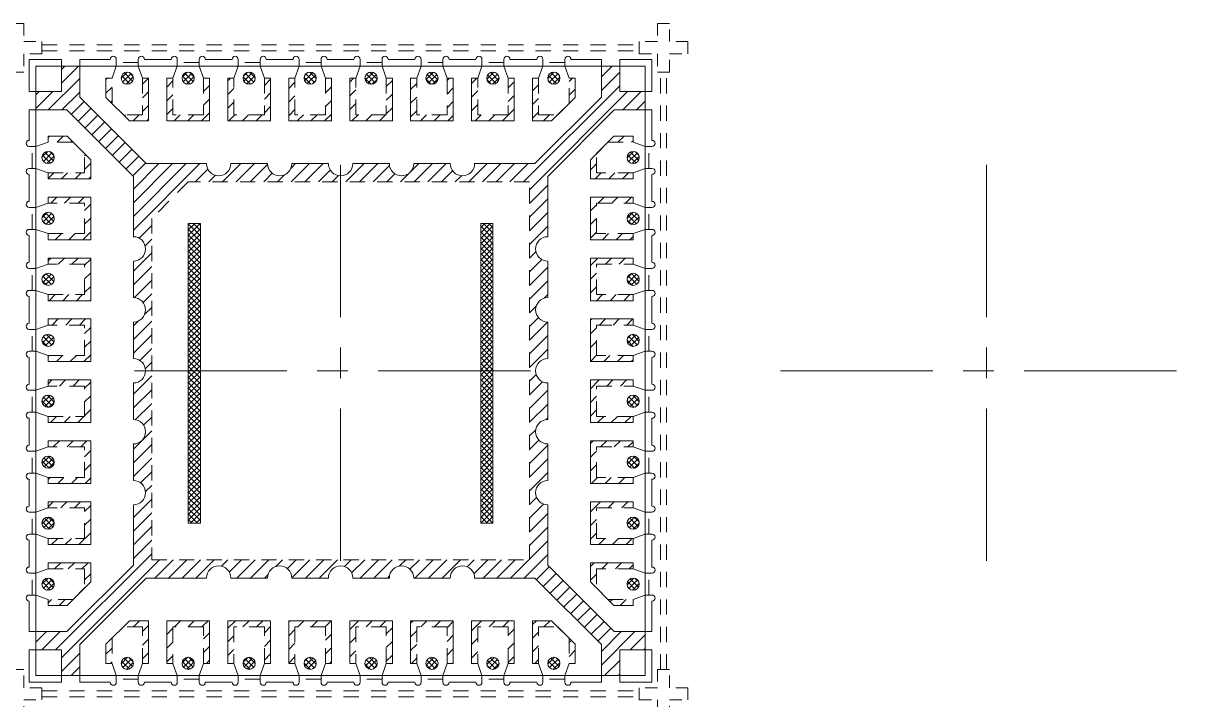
# Model space of a CAD drawing. Header units: millimetres. Extents: x 4859 to 4983, y 1620 to 1771.
# Drawn here: x 4895.74 to 4905.34, y 1694.08 to 1699.62 of the extents above; entities that cross this region are included whole.
import ezdxf

# ---------------------------------------------------------------- set-up
doc = ezdxf.new("R2010")
doc.units = ezdxf.units.MM
doc.linetypes.add('CENTER', pattern=[2, 1.25, -0.25, 0.25, -0.25])
doc.linetypes.add('HIDDEN', pattern=[0.375, 0.25, -0.125])
for name, color, linetype in [('1D', 4, 'Continuous'), ('2D', 4, 'Continuous'), ('EACH', 4, 'Continuous'), ('PKG', 2, 'Continuous'), ('中心线', 1, 'CENTER')]:
    doc.layers.add(name, color=color, linetype=linetype)

msp = doc.modelspace()

# ---------------------------------------------------------------- hatches: boundary and pattern name
at = {"layer": 'EACH', "lineweight": 5}
h = msp.add_hatch(dxfattribs=at)
h.set_pattern_fill('ANSI31', color=256, scale=0.025)
h.set_pattern_definition([(45, (184.72931, -71.3837), (-0.0561266008, 0.0561266008), [])])
h.paths.add_polyline_path([(4899.8957, 1698.3229), (4899.8957, 1695.2229), (4896.7957, 1695.2229), (4896.7957, 1698.0229), (4897.0957, 1698.3229)], flags=16)
h.paths.add_polyline_path([(4896.7707, 1699.1729), (4896.7207, 1699.1729), (4896.7207, 1698.8729), (4896.5639, 1698.8729), (4896.6139, 1698.8229), (4896.7707, 1698.8229)], flags=17)
h.paths.add_polyline_path([(4896.4207, 1699.016), (4896.4707, 1698.966), (4896.4707, 1699.1729), (4896.4207, 1699.1729)], flags=17)
h.paths.add_polyline_path([(4896.9707, 1698.8729), (4896.9707, 1699.1729), (4896.9207, 1699.1729), (4896.9207, 1698.8229), (4897.2707, 1698.8229), (4897.2707, 1699.1729), (4897.2207, 1699.1729), (4897.2207, 1698.8729)], flags=17)
h.paths.add_polyline_path([(4897.4707, 1698.8729), (4897.4707, 1699.1729), (4897.4207, 1699.1729), (4897.4207, 1698.8229), (4897.7707, 1698.8229), (4897.7707, 1699.1729), (4897.7207, 1699.1729), (4897.7207, 1698.8729)], flags=17)
h.paths.add_polyline_path([(4898.2707, 1698.8229), (4898.2707, 1699.1729), (4898.2207, 1699.1729), (4898.2207, 1698.8729), (4897.9707, 1698.8729), (4897.9707, 1699.1729), (4897.9207, 1699.1729), (4897.9207, 1698.8229)], flags=17)
h.paths.add_polyline_path([(4898.4707, 1698.8729), (4898.4707, 1699.1729), (4898.4207, 1699.1729), (4898.4207, 1698.8229), (4898.7707, 1698.8229), (4898.7707, 1699.1729), (4898.7207, 1699.1729), (4898.7207, 1698.8729)], flags=17)
h.paths.add_polyline_path([(4899.2707, 1698.8229), (4899.2707, 1699.1729), (4899.2207, 1699.1729), (4899.2207, 1698.8729), (4898.9707, 1698.8729), (4898.9707, 1699.1729), (4898.9207, 1699.1729), (4898.9207, 1698.8229)], flags=17)
h.paths.add_polyline_path([(4899.7707, 1698.8229), (4899.7707, 1699.1729), (4899.7207, 1699.1729), (4899.7207, 1698.8729), (4899.4707, 1698.8729), (4899.4707, 1699.1729), (4899.4207, 1699.1729), (4899.4207, 1698.8229)], flags=17)
h.paths.add_polyline_path([(4900.0775, 1698.8229), (4900.1275, 1698.8729), (4899.9707, 1698.8729), (4899.9707, 1699.1729), (4899.9207, 1699.1729), (4899.9207, 1698.8229)], flags=17)
h.paths.add_polyline_path([(4900.2707, 1699.1729), (4900.2207, 1699.1729), (4900.2207, 1698.966), (4900.2707, 1699.016)], flags=17)
h.paths.add_polyline_path([(4900.4457, 1698.5547), (4900.3957, 1698.5047), (4900.3957, 1698.3479), (4900.7457, 1698.3479), (4900.7457, 1698.3979), (4900.4457, 1698.3979)], flags=17)
h.paths.add_polyline_path([(4900.5889, 1698.6979), (4900.5389, 1698.6479), (4900.7457, 1698.6479), (4900.7457, 1698.6979)], flags=17)
h.paths.add_polyline_path([(4900.3957, 1697.8479), (4900.7457, 1697.8479), (4900.7457, 1697.8979), (4900.4457, 1697.8979), (4900.4457, 1698.1479), (4900.7457, 1698.1479), (4900.7457, 1698.1979), (4900.3957, 1698.1979)], flags=17)
h.paths.add_polyline_path([(4900.4457, 1697.6479), (4900.7457, 1697.6479), (4900.7457, 1697.6979), (4900.3957, 1697.6979), (4900.3957, 1697.3479), (4900.7457, 1697.3479), (4900.7457, 1697.3979), (4900.4457, 1697.3979)], flags=17)
h.paths.add_polyline_path([(4900.3957, 1696.8479), (4900.7457, 1696.8479), (4900.7457, 1696.8979), (4900.4457, 1696.8979), (4900.4457, 1697.1479), (4900.7457, 1697.1479), (4900.7457, 1697.1979), (4900.3957, 1697.1979)], flags=17)
h.paths.add_polyline_path([(4900.4457, 1696.6479), (4900.7457, 1696.6479), (4900.7457, 1696.6979), (4900.3957, 1696.6979), (4900.3957, 1696.3479), (4900.7457, 1696.3479), (4900.7457, 1696.3979), (4900.4457, 1696.3979)], flags=17)
h.paths.add_polyline_path([(4900.3957, 1695.8479), (4900.7457, 1695.8479), (4900.7457, 1695.8979), (4900.4457, 1695.8979), (4900.4457, 1696.1479), (4900.7457, 1696.1479), (4900.7457, 1696.1979), (4900.3957, 1696.1979)], flags=17)
h.paths.add_polyline_path([(4900.3957, 1695.3479), (4900.7457, 1695.3479), (4900.7457, 1695.3979), (4900.4457, 1695.3979), (4900.4457, 1695.6479), (4900.7457, 1695.6479), (4900.7457, 1695.6979), (4900.3957, 1695.6979)], flags=17)
h.paths.add_polyline_path([(4900.4457, 1695.1479), (4900.7457, 1695.1479), (4900.7457, 1695.1979), (4900.3957, 1695.1979), (4900.3957, 1695.041), (4900.4457, 1694.991)], flags=17)
h.paths.add_polyline_path([(4900.5389, 1694.8979), (4900.5889, 1694.8479), (4900.7457, 1694.8479), (4900.7457, 1694.8979)], flags=17)
h.paths.add_polyline_path([(4899.9207, 1694.7229), (4899.9207, 1694.3729), (4899.9707, 1694.3729), (4899.9707, 1694.6729), (4900.1275, 1694.6729), (4900.0775, 1694.7229)], flags=17)
h.paths.add_polyline_path([(4900.2707, 1694.5297), (4900.2207, 1694.5797), (4900.2207, 1694.3729), (4900.2707, 1694.3729)], flags=17)
h.paths.add_polyline_path([(4899.7207, 1694.6729), (4899.7207, 1694.3729), (4899.7707, 1694.3729), (4899.7707, 1694.7229), (4899.4207, 1694.7229), (4899.4207, 1694.3729), (4899.4707, 1694.3729), (4899.4707, 1694.6729)], flags=17)
h.paths.add_polyline_path([(4898.9207, 1694.7229), (4898.9207, 1694.3729), (4898.9707, 1694.3729), (4898.9707, 1694.6729), (4899.2207, 1694.6729), (4899.2207, 1694.3729), (4899.2707, 1694.3729), (4899.2707, 1694.7229)], flags=17)
h.paths.add_polyline_path([(4898.4207, 1694.7229), (4898.4207, 1694.3729), (4898.4707, 1694.3729), (4898.4707, 1694.6729), (4898.7207, 1694.6729), (4898.7207, 1694.3729), (4898.7707, 1694.3729), (4898.7707, 1694.7229)], flags=17)
h.paths.add_polyline_path([(4897.9207, 1694.7229), (4897.9207, 1694.3729), (4897.9707, 1694.3729), (4897.9707, 1694.6729), (4898.2207, 1694.6729), (4898.2207, 1694.3729), (4898.2707, 1694.3729), (4898.2707, 1694.7229)], flags=17)
h.paths.add_polyline_path([(4897.7207, 1694.6729), (4897.7207, 1694.3729), (4897.7707, 1694.3729), (4897.7707, 1694.7229), (4897.4207, 1694.7229), (4897.4207, 1694.3729), (4897.4707, 1694.3729), (4897.4707, 1694.6729)], flags=17)
h.paths.add_polyline_path([(4896.9207, 1694.7229), (4896.9207, 1694.3729), (4896.9707, 1694.3729), (4896.9707, 1694.6729), (4897.2207, 1694.6729), (4897.2207, 1694.3729), (4897.2707, 1694.3729), (4897.2707, 1694.7229)], flags=17)
h.paths.add_polyline_path([(4896.6139, 1694.7229), (4896.5639, 1694.6729), (4896.7207, 1694.6729), (4896.7207, 1694.3729), (4896.7707, 1694.3729), (4896.7707, 1694.7229)], flags=17)
h.paths.add_polyline_path([(4896.4707, 1694.5797), (4896.4207, 1694.5297), (4896.4207, 1694.3729), (4896.4707, 1694.3729)], flags=17)
h.paths.add_polyline_path([(4896.2457, 1695.1479), (4896.2457, 1694.991), (4896.2957, 1695.041), (4896.2957, 1695.1979), (4895.9457, 1695.1979), (4895.9457, 1695.1479)], flags=17)
h.paths.add_polyline_path([(4895.9457, 1694.8979), (4895.9457, 1694.8479), (4896.1025, 1694.8479), (4896.1525, 1694.8979)], flags=17)
h.paths.add_polyline_path([(4896.2957, 1695.6979), (4895.9457, 1695.6979), (4895.9457, 1695.6479), (4896.2457, 1695.6479), (4896.2457, 1695.3979), (4895.9457, 1695.3979), (4895.9457, 1695.3479), (4896.2957, 1695.3479)], flags=17)
h.paths.add_polyline_path([(4896.2957, 1696.1979), (4895.9457, 1696.1979), (4895.9457, 1696.1479), (4896.2457, 1696.1479), (4896.2457, 1695.8979), (4895.9457, 1695.8979), (4895.9457, 1695.8479), (4896.2957, 1695.8479)], flags=17)
h.paths.add_polyline_path([(4896.2957, 1696.6979), (4895.9457, 1696.6979), (4895.9457, 1696.6479), (4896.2457, 1696.6479), (4896.2457, 1696.3979), (4895.9457, 1696.3979), (4895.9457, 1696.3479), (4896.2957, 1696.3479)], flags=17)
h.paths.add_polyline_path([(4896.2457, 1696.8979), (4895.9457, 1696.8979), (4895.9457, 1696.8479), (4896.2957, 1696.8479), (4896.2957, 1697.1979), (4895.9457, 1697.1979), (4895.9457, 1697.1479), (4896.2457, 1697.1479)], flags=17)
h.paths.add_polyline_path([(4896.2957, 1697.6979), (4895.9457, 1697.6979), (4895.9457, 1697.6479), (4896.2457, 1697.6479), (4896.2457, 1697.3979), (4895.9457, 1697.3979), (4895.9457, 1697.3479), (4896.2957, 1697.3479)], flags=17)
h.paths.add_polyline_path([(4896.2457, 1697.8979), (4895.9457, 1697.8979), (4895.9457, 1697.8479), (4896.2957, 1697.8479), (4896.2957, 1698.1979), (4895.9457, 1698.1979), (4895.9457, 1698.1479), (4896.2457, 1698.1479)], flags=17)
h.paths.add_polyline_path([(4896.2457, 1698.3979), (4895.9457, 1698.3979), (4895.9457, 1698.3479), (4896.2957, 1698.3479), (4896.2957, 1698.5047), (4896.2457, 1698.5547)], flags=17)
h.paths.add_polyline_path([(4896.1525, 1698.6479), (4896.1025, 1698.6979), (4895.9457, 1698.6979), (4895.9457, 1698.6479)], flags=17)
h.paths.add_polyline_path([(4897.3382, 1695.5544), (4897.3382, 1697.9914), (4899.3532, 1697.9914), (4899.3532, 1695.5544)], flags=0)
h.paths.add_polyline_path([(4897.3382, 1697.9914), (4899.3532, 1697.9914), (4899.3532, 1695.5544), (4897.3382, 1695.5544)], flags=0)
edge = h.paths.add_edge_path()
edge.add_line((4896.2057, 1694.5268), (4896.7517, 1695.0729))
edge.add_line((4896.7517, 1695.0729), (4897.2457, 1695.0729))
edge.add_arc((4897.3457, 1695.0729), 0.1, 0, 180, ccw=False)
edge.add_line((4897.4457, 1695.0729), (4897.7457, 1695.0729))
edge.add_arc((4897.8457, 1695.0729), 0.1, 0, 180, ccw=False)
edge.add_line((4897.9457, 1695.0729), (4898.2457, 1695.0729))
edge.add_arc((4898.3457, 1695.0729), 0.1, 0, 180, ccw=False)
edge.add_line((4898.4457, 1695.0729), (4898.7457, 1695.0729))
edge.add_arc((4898.8457, 1695.0729), 0.1, 0, 180, ccw=False)
edge.add_line((4898.9457, 1695.0729), (4899.2457, 1695.0729))
edge.add_arc((4899.3457, 1695.0729), 0.1, 0, 180, ccw=False)
edge.add_line((4899.4457, 1695.0729), (4899.9396, 1695.0729))
edge.add_line((4899.9396, 1695.0729), (4900.4857, 1694.5268))
edge.add_line((4900.4857, 1694.5268), (4900.4857, 1694.2729))
edge.add_line((4900.4857, 1694.2729), (4900.6357, 1694.2729))
edge.add_line((4900.6357, 1694.2729), (4900.6357, 1694.4829))
edge.add_line((4900.6357, 1694.4829), (4900.8457, 1694.4829))
edge.add_line((4900.8457, 1694.4829), (4900.8457, 1694.6329))
edge.add_line((4900.8457, 1694.6329), (4900.5917, 1694.6329))
edge.add_line((4900.5917, 1694.6329), (4900.0457, 1695.1789))
edge.add_line((4900.0457, 1695.1789), (4900.0457, 1695.6729))
edge.add_arc((4900.0457, 1695.7729), 0.1, 90, 270, ccw=False)
edge.add_line((4900.0457, 1695.8729), (4900.0457, 1696.1729))
edge.add_arc((4900.0457, 1696.2729), 0.1, 90, 270, ccw=False)
edge.add_line((4900.0457, 1696.3729), (4900.0457, 1696.6729))
edge.add_arc((4900.0457, 1696.7729), 0.1, 90, 270, ccw=False)
edge.add_line((4900.0457, 1696.8729), (4900.0457, 1697.1729))
edge.add_arc((4900.0457, 1697.2729), 0.1, 90, 270, ccw=False)
edge.add_line((4900.0457, 1697.3729), (4900.0457, 1697.6729))
edge.add_arc((4900.0457, 1697.7729), 0.1, 90, 270, ccw=False)
edge.add_line((4900.0457, 1697.8729), (4900.0457, 1698.3668))
edge.add_line((4900.0457, 1698.3668), (4900.5917, 1698.9129))
edge.add_line((4900.5917, 1698.9129), (4900.8457, 1698.9129))
edge.add_line((4900.8457, 1698.9129), (4900.8457, 1699.0629))
edge.add_line((4900.8457, 1699.0629), (4900.6357, 1699.0629))
edge.add_line((4900.6357, 1699.0629), (4900.6357, 1699.2729))
edge.add_line((4900.6357, 1699.2729), (4900.4857, 1699.2729))
edge.add_line((4900.4857, 1699.2729), (4900.4857, 1699.0189))
edge.add_line((4900.4857, 1699.0189), (4899.9396, 1698.4729))
edge.add_line((4899.9396, 1698.4729), (4899.4457, 1698.4729))
edge.add_arc((4899.3457, 1698.4729), 0.1, -180, 0, ccw=False)
edge.add_line((4899.2457, 1698.4729), (4898.9457, 1698.4729))
edge.add_arc((4898.8457, 1698.4729), 0.1, -180, 0, ccw=False)
edge.add_line((4898.7457, 1698.4729), (4898.4457, 1698.4729))
edge.add_arc((4898.3457, 1698.4729), 0.1, -180, 0, ccw=False)
edge.add_line((4898.2457, 1698.4729), (4897.9457, 1698.4729))
edge.add_arc((4897.8457, 1698.4729), 0.1, -180, 0, ccw=False)
edge.add_line((4897.7457, 1698.4729), (4897.4457, 1698.4729))
edge.add_arc((4897.3457, 1698.4729), 0.1, -180, 0, ccw=False)
edge.add_line((4897.2457, 1698.4729), (4896.7517, 1698.4729))
edge.add_line((4896.7517, 1698.4729), (4896.2057, 1699.0189))
edge.add_line((4896.2057, 1699.0189), (4896.2057, 1699.2729))
edge.add_line((4896.2057, 1699.2729), (4896.0557, 1699.2729))
edge.add_line((4896.0557, 1699.2729), (4896.0557, 1699.0629))
edge.add_line((4896.0557, 1699.0629), (4895.8457, 1699.0629))
edge.add_line((4895.8457, 1699.0629), (4895.8457, 1698.9129))
edge.add_line((4895.8457, 1698.9129), (4896.0996, 1698.9129))
edge.add_line((4896.0996, 1698.9129), (4896.6457, 1698.3668))
edge.add_line((4896.6457, 1698.3668), (4896.6457, 1697.8729))
edge.add_arc((4896.6457, 1697.7729), 0.1, -90, 90, ccw=False)
edge.add_line((4896.6457, 1697.6729), (4896.6457, 1697.3729))
edge.add_arc((4896.6457, 1697.2729), 0.1, -90, 90, ccw=False)
edge.add_line((4896.6457, 1697.1729), (4896.6457, 1696.8729))
edge.add_arc((4896.6457, 1696.7729), 0.1, -90, 90, ccw=False)
edge.add_line((4896.6457, 1696.6729), (4896.6457, 1696.3729))
edge.add_arc((4896.6457, 1696.2729), 0.1, -90, 90, ccw=False)
edge.add_line((4896.6457, 1696.1729), (4896.6457, 1695.8729))
edge.add_arc((4896.6457, 1695.7729), 0.1, -90, 90, ccw=False)
edge.add_line((4896.6457, 1695.6729), (4896.6457, 1695.1789))
edge.add_line((4896.6457, 1695.1789), (4896.0996, 1694.6329))
edge.add_line((4896.0996, 1694.6329), (4895.8457, 1694.6329))
edge.add_line((4895.8457, 1694.6329), (4895.8457, 1694.4829))
edge.add_line((4895.8457, 1694.4829), (4896.0557, 1694.4829))
edge.add_line((4896.0557, 1694.4829), (4896.0557, 1694.2729))
edge.add_line((4896.0557, 1694.2729), (4896.2057, 1694.2729))
edge.add_line((4896.2057, 1694.2729), (4896.2057, 1694.5268))
h = msp.add_hatch(dxfattribs=at)
h.set_pattern_fill('ANSI37', color=6, scale=0.01)
h.set_pattern_definition([(45, (184.729307, -71.383703), (-0.0224506403, 0.0224506403), []), (135, (184.729307, -71.383703), (-0.0224506403, -0.0224506403), [])])
h.paths.add_polyline_path([(4896.6457, 1694.3729, 1), (4896.5457, 1694.3729, 1)])
h.paths.add_polyline_path([(4897.0457, 1694.3729, 1), (4897.1457, 1694.3729, 1)])
h.paths.add_polyline_path([(4897.6457, 1694.3729, 1), (4897.5457, 1694.3729, 1)])
h.paths.add_polyline_path([(4898.0457, 1694.3729, 1), (4898.1457, 1694.3729, 1)])
h.paths.add_polyline_path([(4898.6457, 1694.3729, 1), (4898.5457, 1694.3729, 1)])
h.paths.add_polyline_path([(4899.0457, 1694.3729, 1), (4899.1457, 1694.3729, 1)])
h.paths.add_polyline_path([(4899.5457, 1694.3729, 1), (4899.6457, 1694.3729, 1)])
h.paths.add_polyline_path([(4900.0457, 1694.3729, 1), (4900.1457, 1694.3729, 1)])
h.paths.add_polyline_path([(4900.6957, 1695.0229, 1), (4900.7957, 1695.0229, 1)])
h.paths.add_polyline_path([(4900.6957, 1695.5229, 1), (4900.7957, 1695.5229, 1)])
h.paths.add_polyline_path([(4900.7957, 1696.0229, 1), (4900.6957, 1696.0229, 1)])
h.paths.add_polyline_path([(4900.7957, 1696.5229, 1), (4900.6957, 1696.5229, 1)])
h.paths.add_polyline_path([(4900.6957, 1697.0229, 1), (4900.7957, 1697.0229, 1)])
h.paths.add_polyline_path([(4900.7957, 1697.5229, 1), (4900.6957, 1697.5229, 1)])
h.paths.add_polyline_path([(4900.7957, 1698.0229, 1), (4900.6957, 1698.0229, 1)])
h.paths.add_polyline_path([(4900.6957, 1698.5229, 1), (4900.7957, 1698.5229, 1)])
h.paths.add_polyline_path([(4900.1457, 1699.1729, 1), (4900.0457, 1699.1729, 1)])
h.paths.add_polyline_path([(4899.6457, 1699.1729, 1), (4899.5457, 1699.1729, 1)])
h.paths.add_polyline_path([(4899.0457, 1699.1729, 1), (4899.1457, 1699.1729, 1)])
h.paths.add_polyline_path([(4898.5457, 1699.1729, 1), (4898.6457, 1699.1729, 1)])
h.paths.add_polyline_path([(4898.0457, 1699.1729, 1), (4898.1457, 1699.1729, 1)])
h.paths.add_polyline_path([(4897.5457, 1699.1729, 1), (4897.6457, 1699.1729, 1)])
h.paths.add_polyline_path([(4897.0457, 1699.1729, 1), (4897.1457, 1699.1729, 1)])
h.paths.add_polyline_path([(4896.5457, 1699.1729, 1), (4896.6457, 1699.1729, 1)])
h.paths.add_polyline_path([(4895.9957, 1698.5229, 1), (4895.8957, 1698.5229, 1)])
h.paths.add_polyline_path([(4895.9957, 1698.0229, 1), (4895.8957, 1698.0229, 1)])
h.paths.add_polyline_path([(4895.9957, 1697.5229, 1), (4895.8957, 1697.5229, 1)])
h.paths.add_polyline_path([(4895.9957, 1697.0229, 1), (4895.8957, 1697.0229, 1)])
h.paths.add_polyline_path([(4895.9957, 1696.5229, 1), (4895.8957, 1696.5229, 1)])
h.paths.add_polyline_path([(4895.9957, 1696.0229, 1), (4895.8957, 1696.0229, 1)])
h.paths.add_polyline_path([(4895.9957, 1695.5229, 1), (4895.8957, 1695.5229, 1)])
h.paths.add_polyline_path([(4895.9957, 1695.0229, 1), (4895.8957, 1695.0229, 1)])
h = msp.add_hatch(dxfattribs=at)
h.set_pattern_fill('ANSI37', color=6, scale=0.01)
h.set_pattern_definition([(45, (-148.256344, -72.27952), (-0.0224506403, 0.0224506403), []), (135, (-148.256344, -72.27952), (-0.0224506403, -0.0224506403), [])])
h.paths.add_polyline_path([(4897.0957, 1697.9814), (4897.0957, 1695.5229), (4897.1957, 1695.5229), (4897.1957, 1697.9814)])
h.paths.add_polyline_path([(4899.4957, 1697.9814), (4899.4957, 1695.5229), (4899.5957, 1695.5229), (4899.5957, 1697.9814)])

# ---------------------------------------------------------------- linework, layer by layer
at = {"lineweight": 5}
for p, q in [((4896.0557, 1699.0629), (4896.0557, 1699.3279)), ((4896.2057, 1699.0189), (4896.2057, 1699.3279)), ((4896.5057, 1699.2729), (4896.5057, 1699.3279)), ((4896.6857, 1699.2729), (4896.6857, 1699.3279)), ((4897.0057, 1699.2729), (4897.0057, 1699.3279)), ((4897.1857, 1699.2729), (4897.1857, 1699.3279)), ((4897.5057, 1699.2729), (4897.5057, 1699.3279)), ((4897.6857, 1699.2729), (4897.6857, 1699.3279)), ((4898.0057, 1699.2729), (4898.0057, 1699.3279)), ((4898.1857, 1699.2729), (4898.1857, 1699.3279)), ((4898.5057, 1699.2729), (4898.5057, 1699.3279)), ((4898.6857, 1699.2729), (4898.6857, 1699.3279)), ((4899.0057, 1699.2729), (4899.0057, 1699.3279)), ((4899.1857, 1699.2729), (4899.1857, 1699.3279)), ((4899.5057, 1699.2729), (4899.5057, 1699.3279)), ((4899.6857, 1699.2729), (4899.6857, 1699.3279)), ((4900.0057, 1699.2729), (4900.0057, 1699.3279)), ((4900.1857, 1699.2729), (4900.1857, 1699.3279)), ((4900.4857, 1699.0189), (4900.4857, 1699.3279)), ((4900.6357, 1699.0629), (4900.6357, 1699.3279)), ((4896.0557, 1699.0629), (4895.7907, 1699.0629)), ((4900.6357, 1699.0629), (4900.9007, 1699.0629)), ((4896.7517, 1698.4729), (4896.2057, 1699.0189)), ((4896.6139, 1698.8229), (4896.4207, 1699.016)), ((4899.9396, 1698.4729), (4900.4857, 1699.0189)), ((4900.0775, 1698.8229), (4900.2707, 1699.016)), ((4896.0996, 1698.9129), (4895.7907, 1698.9129)), ((4896.6457, 1698.3668), (4896.0996, 1698.9129)), ((4900.0457, 1698.3668), (4900.5917, 1698.9129)), ((4900.5917, 1698.9129), (4900.9007, 1698.9129)), ((4896.2957, 1698.5047), (4896.1025, 1698.6979)), ((4900.3957, 1698.5047), (4900.5889, 1698.6979)), ((4895.8457, 1698.6129), (4895.7907, 1698.6129)), ((4900.8457, 1698.6129), (4900.9007, 1698.6129)), ((4895.8457, 1698.4329), (4895.7907, 1698.4329)), ((4900.8457, 1698.4329), (4900.9007, 1698.4329)), ((4895.8457, 1698.1129), (4895.7907, 1698.1129)), ((4900.8457, 1698.1129), (4900.9007, 1698.1129)), ((4895.8457, 1697.9329), (4895.7907, 1697.9329)), ((4900.8457, 1697.9329), (4900.9007, 1697.9329)), ((4895.8457, 1697.6129), (4895.7907, 1697.6129)), ((4900.8457, 1697.6129), (4900.9007, 1697.6129)), ((4895.8457, 1697.4329), (4895.7907, 1697.4329)), ((4900.8457, 1697.4329), (4900.9007, 1697.4329)), ((4895.8457, 1697.1129), (4895.7907, 1697.1129)), ((4900.8457, 1697.1129), (4900.9007, 1697.1129)), ((4895.8457, 1696.9329), (4895.7907, 1696.9329)), ((4900.8457, 1696.9329), (4900.9007, 1696.9329)), ((4895.8457, 1696.6129), (4895.7907, 1696.6129)), ((4900.8457, 1696.6129), (4900.9007, 1696.6129)), ((4895.8457, 1696.4329), (4895.7907, 1696.4329)), ((4900.8457, 1696.4329), (4900.9007, 1696.4329)), ((4895.8457, 1696.1129), (4895.7907, 1696.1129)), ((4900.8457, 1696.1129), (4900.9007, 1696.1129)), ((4895.8457, 1695.9329), (4895.7907, 1695.9329)), ((4900.8457, 1695.9329), (4900.9007, 1695.9329)), ((4895.8457, 1695.6129), (4895.7907, 1695.6129)), ((4900.8457, 1695.6129), (4900.9007, 1695.6129)), ((4895.8457, 1695.4329), (4895.7907, 1695.4329)), ((4900.8457, 1695.4329), (4900.9007, 1695.4329)), ((4896.6457, 1695.1789), (4896.0996, 1694.6329)), ((4900.0457, 1695.1789), (4900.5917, 1694.6329)), ((4895.8457, 1695.1129), (4895.7907, 1695.1129)), ((4896.2957, 1695.041), (4896.1025, 1694.8479)), ((4896.7517, 1695.0729), (4896.2057, 1694.5268)), ((4899.9396, 1695.0729), (4900.4857, 1694.5268)), ((4900.3957, 1695.041), (4900.5889, 1694.8479)), ((4900.8457, 1695.1129), (4900.9007, 1695.1129)), ((4895.8457, 1694.9329), (4895.7907, 1694.9329)), ((4900.8457, 1694.9329), (4900.9007, 1694.9329)), ((4896.6139, 1694.7229), (4896.4207, 1694.5297)), ((4900.0775, 1694.7229), (4900.2707, 1694.5297)), ((4896.0996, 1694.6329), (4895.7907, 1694.6329)), ((4900.5917, 1694.6329), (4900.9007, 1694.6329)), ((4896.0557, 1694.4829), (4895.7907, 1694.4829)), ((4896.0557, 1694.4829), (4896.0557, 1694.2179)), ((4896.2057, 1694.5268), (4896.2057, 1694.2179)), ((4900.4857, 1694.5268), (4900.4857, 1694.2179)), ((4900.6357, 1694.4829), (4900.6357, 1694.2179)), ((4900.6357, 1694.4829), (4900.9007, 1694.4829)), ((4896.5057, 1694.2729), (4896.5057, 1694.2179)), ((4896.6857, 1694.2729), (4896.6857, 1694.2179)), ((4897.0057, 1694.2729), (4897.0057, 1694.2179)), ((4897.1857, 1694.2729), (4897.1857, 1694.2179)), ((4897.5057, 1694.2729), (4897.5057, 1694.2179)), ((4897.6857, 1694.2729), (4897.6857, 1694.2179)), ((4898.0057, 1694.2729), (4898.0057, 1694.2179)), ((4898.1857, 1694.2729), (4898.1857, 1694.2179)), ((4898.5057, 1694.2729), (4898.5057, 1694.2179)), ((4898.6857, 1694.2729), (4898.6857, 1694.2179)), ((4899.0057, 1694.2729), (4899.0057, 1694.2179)), ((4899.1857, 1694.2729), (4899.1857, 1694.2179)), ((4899.5057, 1694.2729), (4899.5057, 1694.2179)), ((4899.6857, 1694.2729), (4899.6857, 1694.2179)), ((4900.0057, 1694.2729), (4900.0057, 1694.2179)), ((4900.1857, 1694.2729), (4900.1857, 1694.2179))]:
    msp.add_line(p, q, dxfattribs=at)
at = {"color": 0, "lineweight": 5}
for p, q in [((4896.4707, 1699.1729), (4896.5057, 1699.2729)), ((4896.7207, 1699.1729), (4896.6857, 1699.2729)), ((4896.9707, 1699.1729), (4897.0057, 1699.2729)), ((4897.2207, 1699.1729), (4897.1857, 1699.2729)), ((4897.4707, 1699.1729), (4897.5057, 1699.2729)), ((4897.7207, 1699.1729), (4897.6857, 1699.2729)), ((4897.9707, 1699.1729), (4898.0057, 1699.2729)), ((4898.2207, 1699.1729), (4898.1857, 1699.2729)), ((4898.4707, 1699.1729), (4898.5057, 1699.2729)), ((4898.7207, 1699.1729), (4898.6857, 1699.2729)), ((4898.9707, 1699.1729), (4899.0057, 1699.2729)), ((4899.2207, 1699.1729), (4899.1857, 1699.2729)), ((4899.4707, 1699.1729), (4899.5057, 1699.2729)), ((4899.7207, 1699.1729), (4899.6857, 1699.2729)), ((4899.9707, 1699.1729), (4900.0057, 1699.2729)), ((4900.2207, 1699.1729), (4900.1857, 1699.2729)), ((4896.4207, 1699.1729), (4896.4207, 1699.016)), ((4896.7707, 1698.8229), (4896.7707, 1699.1729)), ((4896.9207, 1698.8229), (4896.9207, 1699.1729)), ((4897.2707, 1699.1729), (4897.2707, 1698.8229)), ((4897.4207, 1698.8229), (4897.4207, 1699.1729)), ((4897.7707, 1699.1729), (4897.7707, 1698.8229)), ((4897.9207, 1698.8229), (4897.9207, 1699.1729)), ((4898.2707, 1699.1729), (4898.2707, 1698.8229)), ((4898.4207, 1698.8229), (4898.4207, 1699.1729)), ((4898.7707, 1699.1729), (4898.7707, 1698.8229)), ((4898.9207, 1698.8229), (4898.9207, 1699.1729)), ((4899.2707, 1699.1729), (4899.2707, 1698.8229)), ((4899.4207, 1698.8229), (4899.4207, 1699.1729)), ((4899.7707, 1699.1729), (4899.7707, 1698.8229)), ((4899.9207, 1698.8229), (4899.9207, 1699.1729)), ((4900.2707, 1699.1729), (4900.2707, 1699.016)), ((4896.6139, 1698.8229), (4896.7707, 1698.8229)), ((4897.2707, 1698.8229), (4896.9207, 1698.8229)), ((4897.7707, 1698.8229), (4897.4207, 1698.8229)), ((4898.2707, 1698.8229), (4897.9207, 1698.8229)), ((4898.7707, 1698.8229), (4898.4207, 1698.8229)), ((4899.2707, 1698.8229), (4898.9207, 1698.8229)), ((4899.7707, 1698.8229), (4899.4207, 1698.8229)), ((4900.0775, 1698.8229), (4899.9207, 1698.8229)), ((4895.9457, 1698.6979), (4896.1025, 1698.6979)), ((4900.7457, 1698.6979), (4900.5889, 1698.6979)), ((4895.9457, 1698.6479), (4895.8457, 1698.6129)), ((4900.7457, 1698.6479), (4900.8457, 1698.6129)), ((4896.2957, 1698.5047), (4896.2957, 1698.3479)), ((4900.3957, 1698.5047), (4900.3957, 1698.3479)), ((4895.9457, 1698.3979), (4895.8457, 1698.4329)), ((4900.7457, 1698.3979), (4900.8457, 1698.4329)), ((4896.2957, 1698.3479), (4895.9457, 1698.3479)), ((4900.3957, 1698.3479), (4900.7457, 1698.3479)), ((4896.2957, 1698.1979), (4895.9457, 1698.1979)), ((4896.2957, 1697.8479), (4896.2957, 1698.1979)), ((4900.3957, 1698.1979), (4900.7457, 1698.1979)), ((4900.3957, 1697.8479), (4900.3957, 1698.1979)), ((4895.9457, 1698.1479), (4895.8457, 1698.1129)), ((4900.7457, 1698.1479), (4900.8457, 1698.1129)), ((4895.9457, 1697.8979), (4895.8457, 1697.9329)), ((4900.7457, 1697.8979), (4900.8457, 1697.9329)), ((4895.9457, 1697.8479), (4896.2957, 1697.8479)), ((4900.7457, 1697.8479), (4900.3957, 1697.8479)), ((4895.9457, 1697.6479), (4895.8457, 1697.6129)), ((4896.2957, 1697.6979), (4895.9457, 1697.6979)), ((4896.2957, 1697.3479), (4896.2957, 1697.6979)), ((4900.3957, 1697.6979), (4900.7457, 1697.6979)), ((4900.3957, 1697.3479), (4900.3957, 1697.6979)), ((4900.7457, 1697.6479), (4900.8457, 1697.6129)), ((4895.9457, 1697.3979), (4895.8457, 1697.4329)), ((4900.7457, 1697.3979), (4900.8457, 1697.4329)), ((4895.9457, 1697.3479), (4896.2957, 1697.3479)), ((4900.7457, 1697.3479), (4900.3957, 1697.3479)), ((4895.9457, 1697.1479), (4895.8457, 1697.1129)), ((4896.2957, 1697.1979), (4895.9457, 1697.1979)), ((4896.2957, 1696.8479), (4896.2957, 1697.1979)), ((4900.3957, 1697.1979), (4900.7457, 1697.1979)), ((4900.3957, 1696.8479), (4900.3957, 1697.1979)), ((4900.7457, 1697.1479), (4900.8457, 1697.1129)), ((4895.9457, 1696.8979), (4895.8457, 1696.9329)), ((4900.7457, 1696.8979), (4900.8457, 1696.9329)), ((4895.9457, 1696.8479), (4896.2957, 1696.8479)), ((4900.7457, 1696.8479), (4900.3957, 1696.8479)), ((4896.2957, 1696.6979), (4895.9457, 1696.6979)), ((4896.2957, 1696.3479), (4896.2957, 1696.6979)), ((4900.3957, 1696.6979), (4900.7457, 1696.6979)), ((4900.3957, 1696.3479), (4900.3957, 1696.6979)), ((4895.9457, 1696.6479), (4895.8457, 1696.6129)), ((4900.7457, 1696.6479), (4900.8457, 1696.6129)), ((4895.9457, 1696.3979), (4895.8457, 1696.4329)), ((4900.7457, 1696.3979), (4900.8457, 1696.4329)), ((4895.9457, 1696.3479), (4896.2957, 1696.3479)), ((4900.7457, 1696.3479), (4900.3957, 1696.3479)), ((4896.2957, 1696.1979), (4895.9457, 1696.1979)), ((4896.2957, 1695.8479), (4896.2957, 1696.1979)), ((4900.3957, 1696.1979), (4900.7457, 1696.1979)), ((4900.3957, 1695.8479), (4900.3957, 1696.1979)), ((4895.9457, 1696.1479), (4895.8457, 1696.1129)), ((4900.7457, 1696.1479), (4900.8457, 1696.1129)), ((4895.9457, 1695.8979), (4895.8457, 1695.9329)), ((4900.7457, 1695.8979), (4900.8457, 1695.9329)), ((4895.9457, 1695.8479), (4896.2957, 1695.8479)), ((4900.7457, 1695.8479), (4900.3957, 1695.8479)), ((4895.9457, 1695.6479), (4895.8457, 1695.6129)), ((4896.2957, 1695.6979), (4895.9457, 1695.6979)), ((4896.2957, 1695.3479), (4896.2957, 1695.6979)), ((4900.3957, 1695.6979), (4900.7457, 1695.6979)), ((4900.3957, 1695.3479), (4900.3957, 1695.6979)), ((4900.7457, 1695.6479), (4900.8457, 1695.6129)), ((4895.9457, 1695.3979), (4895.8457, 1695.4329)), ((4900.7457, 1695.3979), (4900.8457, 1695.4329)), ((4895.9457, 1695.3479), (4896.2957, 1695.3479)), ((4900.7457, 1695.3479), (4900.3957, 1695.3479)), ((4895.9457, 1695.1479), (4895.8457, 1695.1129)), ((4896.2957, 1695.1979), (4895.9457, 1695.1979)), ((4896.2957, 1695.041), (4896.2957, 1695.1979)), ((4900.3957, 1695.1979), (4900.7457, 1695.1979)), ((4900.3957, 1695.041), (4900.3957, 1695.1979)), ((4900.7457, 1695.1479), (4900.8457, 1695.1129)), ((4895.9457, 1694.8979), (4895.8457, 1694.9329)), ((4895.9457, 1694.8479), (4896.1025, 1694.8479)), ((4900.7457, 1694.8479), (4900.5889, 1694.8479)), ((4900.7457, 1694.8979), (4900.8457, 1694.9329)), ((4896.6139, 1694.7229), (4896.7707, 1694.7229)), ((4896.7707, 1694.7229), (4896.7707, 1694.3729)), ((4896.9207, 1694.7229), (4896.9207, 1694.3729)), ((4897.2707, 1694.7229), (4896.9207, 1694.7229)), ((4897.2707, 1694.3729), (4897.2707, 1694.7229)), ((4897.4207, 1694.7229), (4897.4207, 1694.3729)), ((4897.7707, 1694.7229), (4897.4207, 1694.7229)), ((4897.7707, 1694.3729), (4897.7707, 1694.7229)), ((4897.9207, 1694.7229), (4897.9207, 1694.3729)), ((4898.2707, 1694.7229), (4897.9207, 1694.7229)), ((4898.2707, 1694.3729), (4898.2707, 1694.7229)), ((4898.4207, 1694.7229), (4898.4207, 1694.3729)), ((4898.7707, 1694.7229), (4898.4207, 1694.7229)), ((4898.7707, 1694.3729), (4898.7707, 1694.7229)), ((4898.9207, 1694.7229), (4898.9207, 1694.3729)), ((4899.2707, 1694.7229), (4898.9207, 1694.7229)), ((4899.2707, 1694.3729), (4899.2707, 1694.7229)), ((4899.4207, 1694.7229), (4899.4207, 1694.3729)), ((4899.7707, 1694.7229), (4899.4207, 1694.7229)), ((4899.7707, 1694.3729), (4899.7707, 1694.7229)), ((4899.9207, 1694.7229), (4899.9207, 1694.3729)), ((4900.0775, 1694.7229), (4899.9207, 1694.7229)), ((4896.4207, 1694.3729), (4896.4207, 1694.5297)), ((4900.2707, 1694.3729), (4900.2707, 1694.5297)), ((4896.4707, 1694.3729), (4896.5057, 1694.2729)), ((4896.7207, 1694.3729), (4896.6857, 1694.2729)), ((4896.9707, 1694.3729), (4897.0057, 1694.2729)), ((4897.2207, 1694.3729), (4897.1857, 1694.2729)), ((4897.4707, 1694.3729), (4897.5057, 1694.2729)), ((4897.7207, 1694.3729), (4897.6857, 1694.2729)), ((4897.9707, 1694.3729), (4898.0057, 1694.2729)), ((4898.2207, 1694.3729), (4898.1857, 1694.2729)), ((4898.4707, 1694.3729), (4898.5057, 1694.2729)), ((4898.7207, 1694.3729), (4898.6857, 1694.2729)), ((4898.9707, 1694.3729), (4899.0057, 1694.2729)), ((4899.2207, 1694.3729), (4899.1857, 1694.2729)), ((4899.4707, 1694.3729), (4899.5057, 1694.2729)), ((4899.7207, 1694.3729), (4899.6857, 1694.2729)), ((4899.9707, 1694.3729), (4900.0057, 1694.2729)), ((4900.2207, 1694.3729), (4900.1857, 1694.2729))]:
    msp.add_line(p, q, dxfattribs=at)
for points in [[(4895.7907, 1699.0629), (4895.7907, 1699.3279), (4896.0557, 1699.3279)], [(4896.4557, 1699.3279), (4896.2057, 1699.3279)], [(4896.9557, 1699.3279), (4896.7357, 1699.3279)], [(4897.4557, 1699.3279), (4897.2357, 1699.3279)], [(4897.9557, 1699.3279), (4897.7357, 1699.3279)], [(4898.4557, 1699.3279), (4898.2357, 1699.3279)], [(4898.9557, 1699.3279), (4898.7357, 1699.3279)], [(4899.4557, 1699.3279), (4899.2357, 1699.3279)], [(4899.9557, 1699.3279), (4899.7357, 1699.3279)], [(4900.2357, 1699.3279), (4900.4857, 1699.3279)], [(4900.9007, 1699.0629), (4900.9007, 1699.3279), (4900.6357, 1699.3279)], [(4896.4207, 1699.1729), (4896.4707, 1699.1729)], [(4896.7207, 1699.1729), (4896.7707, 1699.1729)], [(4896.9707, 1699.1729), (4896.9207, 1699.1729)], [(4897.2707, 1699.1729), (4897.2207, 1699.1729)], [(4897.4707, 1699.1729), (4897.4207, 1699.1729)], [(4897.7707, 1699.1729), (4897.7207, 1699.1729)], [(4897.9707, 1699.1729), (4897.9207, 1699.1729)], [(4898.2707, 1699.1729), (4898.2207, 1699.1729)], [(4898.4707, 1699.1729), (4898.4207, 1699.1729)], [(4898.7707, 1699.1729), (4898.7207, 1699.1729)], [(4898.9707, 1699.1729), (4898.9207, 1699.1729)], [(4899.2707, 1699.1729), (4899.2207, 1699.1729)], [(4899.4707, 1699.1729), (4899.4207, 1699.1729)], [(4899.7707, 1699.1729), (4899.7207, 1699.1729)], [(4899.9707, 1699.1729), (4899.9207, 1699.1729)], [(4900.2707, 1699.1729), (4900.2207, 1699.1729)], [(4895.7907, 1698.6629), (4895.7907, 1698.9129)], [(4900.9007, 1698.6629), (4900.9007, 1698.9129)], [(4895.9457, 1698.6979), (4895.9457, 1698.6479)], [(4900.7457, 1698.6979), (4900.7457, 1698.6479)], [(4895.9457, 1698.3979), (4895.9457, 1698.3479)], [(4897.2457, 1698.4729), (4896.7517, 1698.4729)], [(4897.7457, 1698.4729), (4897.4457, 1698.4729)], [(4898.2457, 1698.4729), (4897.9457, 1698.4729)], [(4898.7457, 1698.4729), (4898.4457, 1698.4729)], [(4899.2457, 1698.4729), (4898.9457, 1698.4729)], [(4899.9396, 1698.4729), (4899.4457, 1698.4729)], [(4900.7457, 1698.3979), (4900.7457, 1698.3479)], [(4895.7907, 1698.1629), (4895.7907, 1698.3829)], [(4896.6457, 1697.8729), (4896.6457, 1698.3668)], [(4900.0457, 1697.8729), (4900.0457, 1698.3668)], [(4900.9007, 1698.1629), (4900.9007, 1698.3829)], [(4895.9457, 1698.1479), (4895.9457, 1698.1979)], [(4900.7457, 1698.1479), (4900.7457, 1698.1979)], [(4895.7907, 1697.6629), (4895.7907, 1697.8829)], [(4895.9457, 1697.8479), (4895.9457, 1697.8979)], [(4900.7457, 1697.8479), (4900.7457, 1697.8979)], [(4900.9007, 1697.6629), (4900.9007, 1697.8829)], [(4895.9457, 1697.6479), (4895.9457, 1697.6979)], [(4896.6457, 1697.3729), (4896.6457, 1697.6729)], [(4900.0457, 1697.3729), (4900.0457, 1697.6729)], [(4900.7457, 1697.6479), (4900.7457, 1697.6979)], [(4895.7907, 1697.1629), (4895.7907, 1697.3829)], [(4895.9457, 1697.3479), (4895.9457, 1697.3979)], [(4900.7457, 1697.3479), (4900.7457, 1697.3979)], [(4900.9007, 1697.1629), (4900.9007, 1697.3829)], [(4895.9457, 1697.1479), (4895.9457, 1697.1979)], [(4896.6457, 1696.8729), (4896.6457, 1697.1729)], [(4900.0457, 1696.8729), (4900.0457, 1697.1729)], [(4900.7457, 1697.1479), (4900.7457, 1697.1979)], [(4895.7907, 1696.6629), (4895.7907, 1696.8829)], [(4895.9457, 1696.8479), (4895.9457, 1696.8979)], [(4900.7457, 1696.8479), (4900.7457, 1696.8979)], [(4900.9007, 1696.6629), (4900.9007, 1696.8829)], [(4895.9457, 1696.6479), (4895.9457, 1696.6979)], [(4896.6457, 1696.3729), (4896.6457, 1696.6729)], [(4900.0457, 1696.3729), (4900.0457, 1696.6729)], [(4900.7457, 1696.6479), (4900.7457, 1696.6979)], [(4895.7907, 1696.1629), (4895.7907, 1696.3829)], [(4895.9457, 1696.3479), (4895.9457, 1696.3979)], [(4900.7457, 1696.3479), (4900.7457, 1696.3979)], [(4900.9007, 1696.1629), (4900.9007, 1696.3829)], [(4895.9457, 1696.1479), (4895.9457, 1696.1979)], [(4900.7457, 1696.1479), (4900.7457, 1696.1979)], [(4896.6457, 1695.8729), (4896.6457, 1696.1729)], [(4900.0457, 1695.8729), (4900.0457, 1696.1729)], [(4895.9457, 1695.8479), (4895.9457, 1695.8979)], [(4900.7457, 1695.8479), (4900.7457, 1695.8979)], [(4895.7907, 1695.6629), (4895.7907, 1695.8829)], [(4900.9007, 1695.6629), (4900.9007, 1695.8829)], [(4895.9457, 1695.6479), (4895.9457, 1695.6979)], [(4896.6457, 1695.1789), (4896.6457, 1695.6729)], [(4900.0457, 1695.1789), (4900.0457, 1695.6729)], [(4900.7457, 1695.6479), (4900.7457, 1695.6979)], [(4895.7907, 1695.1629), (4895.7907, 1695.3829)], [(4895.9457, 1695.3479), (4895.9457, 1695.3979)], [(4900.7457, 1695.3479), (4900.7457, 1695.3979)], [(4900.9007, 1695.1629), (4900.9007, 1695.3829)], [(4895.9457, 1695.1479), (4895.9457, 1695.1979)], [(4900.7457, 1695.1479), (4900.7457, 1695.1979)], [(4897.2457, 1695.0729), (4896.7517, 1695.0729)], [(4897.7457, 1695.0729), (4897.4457, 1695.0729)], [(4898.2457, 1695.0729), (4897.9457, 1695.0729)], [(4898.7457, 1695.0729), (4898.4457, 1695.0729)], [(4899.2457, 1695.0729), (4898.9457, 1695.0729)], [(4899.9396, 1695.0729), (4899.4457, 1695.0729)], [(4895.7907, 1694.8829), (4895.7907, 1694.6329)], [(4895.9457, 1694.8479), (4895.9457, 1694.8979)], [(4900.7457, 1694.8479), (4900.7457, 1694.8979)], [(4900.9007, 1694.8829), (4900.9007, 1694.6329)], [(4895.7907, 1694.4829), (4895.7907, 1694.2179), (4896.0557, 1694.2179)], [(4900.9007, 1694.4829), (4900.9007, 1694.2179), (4900.6357, 1694.2179)], [(4896.4207, 1694.3729), (4896.4707, 1694.3729)], [(4896.7207, 1694.3729), (4896.7707, 1694.3729)], [(4896.9707, 1694.3729), (4896.9207, 1694.3729)], [(4897.2707, 1694.3729), (4897.2207, 1694.3729)], [(4897.4707, 1694.3729), (4897.4207, 1694.3729)], [(4897.7707, 1694.3729), (4897.7207, 1694.3729)], [(4897.9707, 1694.3729), (4897.9207, 1694.3729)], [(4898.2707, 1694.3729), (4898.2207, 1694.3729)], [(4898.4707, 1694.3729), (4898.4207, 1694.3729)], [(4898.7707, 1694.3729), (4898.7207, 1694.3729)], [(4898.9707, 1694.3729), (4898.9207, 1694.3729)], [(4899.2707, 1694.3729), (4899.2207, 1694.3729)], [(4899.4707, 1694.3729), (4899.4207, 1694.3729)], [(4899.7707, 1694.3729), (4899.7207, 1694.3729)], [(4899.9707, 1694.3729), (4899.9207, 1694.3729)], [(4900.2707, 1694.3729), (4900.2207, 1694.3729)], [(4896.4557, 1694.2179), (4896.2057, 1694.2179)], [(4896.9557, 1694.2179), (4896.7357, 1694.2179)], [(4897.4557, 1694.2179), (4897.2357, 1694.2179)], [(4897.9557, 1694.2179), (4897.7357, 1694.2179)], [(4898.4557, 1694.2179), (4898.2357, 1694.2179)], [(4898.9557, 1694.2179), (4898.7357, 1694.2179)], [(4899.4557, 1694.2179), (4899.2357, 1694.2179)], [(4899.9557, 1694.2179), (4899.7357, 1694.2179)], [(4900.2357, 1694.2179), (4900.4857, 1694.2179)]]:
    msp.add_lwpolyline(points, dxfattribs=at)
at = {"lineweight": 5}
for centre in [(4896.5957, 1699.1729), (4897.0957, 1699.1729), (4897.5957, 1699.1729), (4898.0957, 1699.1729), (4898.5957, 1699.1729), (4899.0957, 1699.1729), (4899.5957, 1699.1729), (4900.0957, 1699.1729), (4895.9457, 1698.5229), (4900.7457, 1698.5229), (4895.9457, 1698.0229), (4900.7457, 1698.0229), (4895.9457, 1697.5229), (4900.7457, 1697.5229), (4895.9457, 1697.0229), (4900.7457, 1697.0229), (4895.9457, 1696.5229), (4900.7457, 1696.5229), (4895.9457, 1696.0229), (4900.7457, 1696.0229), (4895.9457, 1695.5229), (4900.7457, 1695.5229), (4895.9457, 1695.0229), (4900.7457, 1695.0229), (4896.5957, 1694.3729), (4897.0957, 1694.3729), (4897.5957, 1694.3729), (4898.0957, 1694.3729), (4898.5957, 1694.3729), (4899.0957, 1694.3729), (4899.5957, 1694.3729), (4900.0957, 1694.3729)]:
    msp.add_circle(centre, 0.05, dxfattribs=at)
for centre, radius, start, end in [((4896.4807, 1699.3279), 0.025, 0, 180), ((4896.7107, 1699.3279), 0.025, 0, 180), ((4896.9807, 1699.3279), 0.025, 0, 180), ((4897.2107, 1699.3279), 0.025, 0, 180), ((4897.4807, 1699.3279), 0.025, 0, 180), ((4897.7107, 1699.3279), 0.025, 0, 180), ((4897.9807, 1699.3279), 0.025, 0, 180), ((4898.2107, 1699.3279), 0.025, 0, 180), ((4898.4807, 1699.3279), 0.025, 0, 180), ((4898.7107, 1699.3279), 0.025, 0, 180), ((4898.9807, 1699.3279), 0.025, 0, 180), ((4899.2107, 1699.3279), 0.025, 0, 180), ((4899.4807, 1699.3279), 0.025, 0, 180), ((4899.7107, 1699.3279), 0.025, 0, 180), ((4899.9807, 1699.3279), 0.025, 0, 180), ((4900.2107, 1699.3279), 0.025, 0, 180), ((4895.7907, 1698.6379), 0.025, 90, 270), ((4900.9007, 1698.6379), 0.025, 270, 90), ((4895.7907, 1698.4079), 0.025, 90, 270), ((4897.3457, 1698.4729), 0.1, 180, 0), ((4897.8457, 1698.4729), 0.1, 180, 0), ((4898.3457, 1698.4729), 0.1, 180, 0), ((4898.8457, 1698.4729), 0.1, 180, 0), ((4899.3457, 1698.4729), 0.1, 180, 0), ((4900.9007, 1698.4079), 0.025, 270, 90), ((4895.7907, 1698.1379), 0.025, 90, 270), ((4900.9007, 1698.1379), 0.025, 270, 90), ((4895.7907, 1697.9079), 0.025, 90, 270), ((4900.9007, 1697.9079), 0.025, 270, 90), ((4896.6457, 1697.7729), 0.1, 270, 90), ((4900.0457, 1697.7729), 0.1, 90, 270), ((4895.7907, 1697.6379), 0.025, 90, 270), ((4900.9007, 1697.6379), 0.025, 270, 90), ((4895.7907, 1697.4079), 0.025, 90, 270), ((4900.9007, 1697.4079), 0.025, 270, 90), ((4896.6457, 1697.2729), 0.1, 270, 90), ((4900.0457, 1697.2729), 0.1, 90, 270), ((4895.7907, 1697.1379), 0.025, 90, 270), ((4900.9007, 1697.1379), 0.025, 270, 90), ((4895.7907, 1696.9079), 0.025, 90, 270), ((4896.6457, 1696.7729), 0.1, 270, 90), ((4900.0457, 1696.7729), 0.1, 90, 270), ((4900.9007, 1696.9079), 0.025, 270, 90), ((4895.7907, 1696.6379), 0.025, 90, 270), ((4900.9007, 1696.6379), 0.025, 270, 90), ((4895.7907, 1696.4079), 0.025, 90, 270), ((4900.9007, 1696.4079), 0.025, 270, 90), ((4896.6457, 1696.2729), 0.1, 270, 90), ((4900.0457, 1696.2729), 0.1, 90, 270), ((4895.7907, 1696.1379), 0.025, 90, 270), ((4900.9007, 1696.1379), 0.025, 270, 90), ((4895.7907, 1695.9079), 0.025, 90, 270), ((4900.9007, 1695.9079), 0.025, 270, 90), ((4896.6457, 1695.7729), 0.1, 270, 90), ((4900.0457, 1695.7729), 0.1, 90, 270), ((4895.7907, 1695.6379), 0.025, 90, 270), ((4900.9007, 1695.6379), 0.025, 270, 90), ((4895.7907, 1695.4079), 0.025, 90, 270), ((4900.9007, 1695.4079), 0.025, 270, 90), ((4895.7907, 1695.1379), 0.025, 90, 270), ((4897.3457, 1695.0729), 0.1, 0, 180), ((4897.8457, 1695.0729), 0.1, 0, 180), ((4898.3457, 1695.0729), 0.1, 0, 180), ((4898.8457, 1695.0729), 0.1, 0, 180), ((4899.3457, 1695.0729), 0.1, 0, 180), ((4900.9007, 1695.1379), 0.025, 270, 90), ((4895.7907, 1694.9079), 0.025, 90, 270), ((4900.9007, 1694.9079), 0.025, 270, 90), ((4896.4807, 1694.2179), 0.025, 180, 0), ((4896.7107, 1694.2179), 0.025, 180, 0), ((4896.9807, 1694.2179), 0.025, 180, 0), ((4897.2107, 1694.2179), 0.025, 180, 0), ((4897.4807, 1694.2179), 0.025, 180, 0), ((4897.7107, 1694.2179), 0.025, 180, 0), ((4897.9807, 1694.2179), 0.025, 180, 0), ((4898.2107, 1694.2179), 0.025, 180, 0), ((4898.4807, 1694.2179), 0.025, 180, 0), ((4898.7107, 1694.2179), 0.025, 180, 0), ((4898.9807, 1694.2179), 0.025, 180, 0), ((4899.2107, 1694.2179), 0.025, 180, 0), ((4899.4807, 1694.2179), 0.025, 180, 0), ((4899.7107, 1694.2179), 0.025, 180, 0), ((4899.9807, 1694.2179), 0.025, 180, 0), ((4900.2107, 1694.2179), 0.025, 180, 0)]:
    msp.add_arc(centre, radius, start, end, dxfattribs=at)
at = {"layer": '1D', "color": 4, "linetype": 'HIDDEN', "lineweight": 5, "ltscale": 0.5}
for p, q in [((4895.8957, 1699.4479), (4900.7957, 1699.4479)), ((4895.8957, 1699.4479), (4900.7957, 1699.4479)), ((4895.8957, 1699.3979), (4900.7957, 1699.3979)), ((4895.8957, 1699.3979), (4900.7957, 1699.3979)), ((4896.4707, 1698.966), (4896.4707, 1699.1729)), ((4896.7207, 1699.1729), (4896.7207, 1698.8729)), ((4896.9707, 1698.8729), (4896.9707, 1699.1729)), ((4897.2207, 1699.1729), (4897.2207, 1698.8729)), ((4897.4707, 1698.8729), (4897.4707, 1699.1729)), ((4897.7207, 1699.1729), (4897.7207, 1698.8729)), ((4897.9707, 1698.8729), (4897.9707, 1699.1729)), ((4898.2207, 1699.1729), (4898.2207, 1698.8729)), ((4898.4707, 1698.8729), (4898.4707, 1699.1729)), ((4898.7207, 1699.1729), (4898.7207, 1698.8729)), ((4898.9707, 1698.8729), (4898.9707, 1699.1729)), ((4899.2207, 1699.1729), (4899.2207, 1698.8729)), ((4899.4707, 1698.8729), (4899.4707, 1699.1729)), ((4899.7207, 1699.1729), (4899.7207, 1698.8729)), ((4899.9707, 1699.1729), (4899.9707, 1698.8729)), ((4900.2207, 1698.966), (4900.2207, 1699.1729)), ((4900.9707, 1694.3229), (4900.9707, 1699.2229)), ((4901.0207, 1694.3229), (4901.0207, 1699.2229)), ((4896.5639, 1698.8729), (4896.4707, 1698.966)), ((4900.1275, 1698.8729), (4900.2207, 1698.966)), ((4896.7207, 1698.8729), (4896.5639, 1698.8729)), ((4897.2207, 1698.8729), (4896.9707, 1698.8729)), ((4897.7207, 1698.8729), (4897.4707, 1698.8729)), ((4898.2207, 1698.8729), (4897.9707, 1698.8729)), ((4898.7207, 1698.8729), (4898.4707, 1698.8729)), ((4899.2207, 1698.8729), (4898.9707, 1698.8729)), ((4899.7207, 1698.8729), (4899.4707, 1698.8729)), ((4899.9707, 1698.8729), (4900.1275, 1698.8729)), ((4896.1525, 1698.6479), (4895.9457, 1698.6479)), ((4896.2457, 1698.5547), (4896.1525, 1698.6479)), ((4900.4457, 1698.5547), (4900.5389, 1698.6479)), ((4900.5389, 1698.6479), (4900.7457, 1698.6479)), ((4896.2457, 1698.3979), (4896.2457, 1698.5547)), ((4900.4457, 1698.3979), (4900.4457, 1698.5547)), ((4895.9457, 1698.3979), (4896.2457, 1698.3979)), ((4900.7457, 1698.3979), (4900.4457, 1698.3979)), ((4897.0957, 1698.3229), (4896.7957, 1698.0229)), ((4899.8957, 1698.3229), (4897.0957, 1698.3229)), ((4899.8957, 1695.2229), (4899.8957, 1698.3229)), ((4896.2457, 1698.1479), (4895.9457, 1698.1479)), ((4896.2457, 1697.8979), (4896.2457, 1698.1479)), ((4900.4457, 1698.1479), (4900.7457, 1698.1479)), ((4900.4457, 1697.8979), (4900.4457, 1698.1479)), ((4896.7957, 1698.0229), (4896.7957, 1695.2229)), ((4895.9457, 1697.8979), (4896.2457, 1697.8979)), ((4900.7457, 1697.8979), (4900.4457, 1697.8979)), ((4896.2457, 1697.6479), (4895.9457, 1697.6479)), ((4896.2457, 1697.3979), (4896.2457, 1697.6479)), ((4900.4457, 1697.6479), (4900.7457, 1697.6479)), ((4900.4457, 1697.3979), (4900.4457, 1697.6479)), ((4895.9457, 1697.3979), (4896.2457, 1697.3979)), ((4900.7457, 1697.3979), (4900.4457, 1697.3979)), ((4896.2457, 1697.1479), (4895.9457, 1697.1479)), ((4896.2457, 1696.8979), (4896.2457, 1697.1479)), ((4900.4457, 1697.1479), (4900.7457, 1697.1479)), ((4900.4457, 1696.8979), (4900.4457, 1697.1479)), ((4895.9457, 1696.8979), (4896.2457, 1696.8979)), ((4900.7457, 1696.8979), (4900.4457, 1696.8979)), ((4896.2457, 1696.6479), (4895.9457, 1696.6479)), ((4896.2457, 1696.3979), (4896.2457, 1696.6479)), ((4900.4457, 1696.6479), (4900.7457, 1696.6479)), ((4900.4457, 1696.3979), (4900.4457, 1696.6479)), ((4895.9457, 1696.3979), (4896.2457, 1696.3979)), ((4900.7457, 1696.3979), (4900.4457, 1696.3979)), ((4896.2457, 1696.1479), (4895.9457, 1696.1479)), ((4896.2457, 1695.8979), (4896.2457, 1696.1479)), ((4900.4457, 1696.1479), (4900.7457, 1696.1479)), ((4900.4457, 1695.8979), (4900.4457, 1696.1479)), ((4895.9457, 1695.8979), (4896.2457, 1695.8979)), ((4900.7457, 1695.8979), (4900.4457, 1695.8979)), ((4896.2457, 1695.6479), (4895.9457, 1695.6479)), ((4896.2457, 1695.3979), (4896.2457, 1695.6479)), ((4900.4457, 1695.6479), (4900.7457, 1695.6479)), ((4900.4457, 1695.3979), (4900.4457, 1695.6479)), ((4895.9457, 1695.3979), (4896.2457, 1695.3979)), ((4900.7457, 1695.3979), (4900.4457, 1695.3979)), ((4896.7957, 1695.2229), (4899.8957, 1695.2229)), ((4895.9457, 1695.1479), (4896.2457, 1695.1479)), ((4896.2457, 1695.1479), (4896.2457, 1694.991)), ((4900.7457, 1695.1479), (4900.4457, 1695.1479)), ((4900.4457, 1695.1479), (4900.4457, 1694.991)), ((4896.2457, 1694.991), (4896.1525, 1694.8979)), ((4900.4457, 1694.991), (4900.5389, 1694.8979)), ((4896.1525, 1694.8979), (4895.9457, 1694.8979)), ((4900.5389, 1694.8979), (4900.7457, 1694.8979)), ((4896.5639, 1694.6729), (4896.4707, 1694.5797)), ((4896.7207, 1694.6729), (4896.5639, 1694.6729)), ((4896.7207, 1694.3729), (4896.7207, 1694.6729)), ((4896.9707, 1694.6729), (4896.9707, 1694.3729)), ((4897.2207, 1694.6729), (4896.9707, 1694.6729)), ((4897.2207, 1694.3729), (4897.2207, 1694.6729)), ((4897.4707, 1694.6729), (4897.4707, 1694.3729)), ((4897.7207, 1694.6729), (4897.4707, 1694.6729)), ((4897.7207, 1694.3729), (4897.7207, 1694.6729)), ((4897.9707, 1694.6729), (4897.9707, 1694.3729)), ((4898.2207, 1694.6729), (4897.9707, 1694.6729)), ((4898.2207, 1694.3729), (4898.2207, 1694.6729)), ((4898.4707, 1694.6729), (4898.4707, 1694.3729)), ((4898.7207, 1694.6729), (4898.4707, 1694.6729)), ((4898.7207, 1694.3729), (4898.7207, 1694.6729)), ((4898.9707, 1694.6729), (4898.9707, 1694.3729)), ((4899.2207, 1694.6729), (4898.9707, 1694.6729)), ((4899.2207, 1694.3729), (4899.2207, 1694.6729)), ((4899.4707, 1694.6729), (4899.4707, 1694.3729)), ((4899.7207, 1694.6729), (4899.4707, 1694.6729)), ((4899.7207, 1694.3729), (4899.7207, 1694.6729)), ((4899.9707, 1694.3729), (4899.9707, 1694.6729)), ((4899.9707, 1694.6729), (4900.1275, 1694.6729)), ((4900.1275, 1694.6729), (4900.2207, 1694.5797)), ((4896.4707, 1694.5797), (4896.4707, 1694.3729)), ((4900.2207, 1694.5797), (4900.2207, 1694.3729)), ((4895.8957, 1694.1479), (4900.7957, 1694.1479)), ((4895.8957, 1694.1479), (4900.7957, 1694.1479)), ((4895.8957, 1694.0979), (4900.7957, 1694.0979)), ((4895.8957, 1694.0979), (4900.7957, 1694.0979))]:
    msp.add_line(p, q, dxfattribs=at)
for points in [[(4896.6857, 1699.3029), (4896.5057, 1699.3029)], [(4897.1857, 1699.3029), (4897.0057, 1699.3029)], [(4897.6857, 1699.3029), (4897.5057, 1699.3029)], [(4898.1857, 1699.3029), (4898.0057, 1699.3029)], [(4898.6857, 1699.3029), (4898.5057, 1699.3029)], [(4899.1857, 1699.3029), (4899.0057, 1699.3029)], [(4899.6857, 1699.3029), (4899.5057, 1699.3029)], [(4900.1857, 1699.3029), (4900.0057, 1699.3029)], [(4895.8157, 1698.4329), (4895.8157, 1698.6129)], [(4900.8757, 1698.4329), (4900.8757, 1698.6129)], [(4895.8157, 1697.9329), (4895.8157, 1698.1129)], [(4900.8757, 1697.9329), (4900.8757, 1698.1129)], [(4895.8157, 1697.4329), (4895.8157, 1697.6129)], [(4900.8757, 1697.4329), (4900.8757, 1697.6129)], [(4895.8157, 1696.9329), (4895.8157, 1697.1129)], [(4900.8757, 1696.9329), (4900.8757, 1697.1129)], [(4895.8157, 1696.4329), (4895.8157, 1696.6129)], [(4900.8757, 1696.4329), (4900.8757, 1696.6129)], [(4895.8157, 1695.9329), (4895.8157, 1696.1129)], [(4900.8757, 1695.9329), (4900.8757, 1696.1129)], [(4895.8157, 1695.4329), (4895.8157, 1695.6129)], [(4900.8757, 1695.4329), (4900.8757, 1695.6129)], [(4895.8157, 1694.9329), (4895.8157, 1695.1129)], [(4900.8757, 1694.9329), (4900.8757, 1695.1129)], [(4896.6857, 1694.2429), (4896.5057, 1694.2429)], [(4897.1857, 1694.2429), (4897.0057, 1694.2429)], [(4897.6857, 1694.2429), (4897.5057, 1694.2429)], [(4898.1857, 1694.2429), (4898.0057, 1694.2429)], [(4898.6857, 1694.2429), (4898.5057, 1694.2429)], [(4899.1857, 1694.2429), (4899.0057, 1694.2429)], [(4899.6857, 1694.2429), (4899.5057, 1694.2429)], [(4900.1857, 1694.2429), (4900.0057, 1694.2429)]]:
    msp.add_lwpolyline(points, dxfattribs=at)
at = {"layer": '2D', "color": 4, "linetype": 'HIDDEN', "lineweight": 5, "ltscale": 0.3}
for points in [[(4895.6457, 1699.2229), (4895.6457, 1699.3729), (4895.4957, 1699.3729), (4895.4957, 1699.4729), (4895.6457, 1699.4729), (4895.6457, 1699.6229), (4895.7457, 1699.6229), (4895.7457, 1699.4729), (4895.8957, 1699.4729), (4895.8957, 1699.3729), (4895.7457, 1699.3729), (4895.7457, 1699.2229)], [(4901.0457, 1699.3729), (4901.1957, 1699.3729), (4901.1957, 1699.4729), (4901.0457, 1699.4729), (4901.0457, 1699.6229), (4900.9457, 1699.6229), (4900.9457, 1699.4729), (4900.7957, 1699.4729), (4900.7957, 1699.3729), (4900.9457, 1699.3729), (4900.9457, 1699.2229), (4901.0457, 1699.2229)], [(4895.7457, 1694.1729), (4895.7457, 1694.3229), (4895.6457, 1694.3229), (4895.6457, 1694.1729), (4895.4957, 1694.1729), (4895.4957, 1694.0729), (4895.6457, 1694.0729), (4895.6457, 1693.9229), (4895.7457, 1693.9229), (4895.7457, 1694.0729), (4895.8957, 1694.0729), (4895.8957, 1694.1729)], [(4901.0457, 1694.3229), (4900.9457, 1694.3229), (4900.9457, 1694.1729), (4900.7957, 1694.1729), (4900.7957, 1694.0729), (4900.9457, 1694.0729), (4900.9457, 1693.9229), (4901.0457, 1693.9229), (4901.0457, 1694.0729), (4901.1957, 1694.0729), (4901.1957, 1694.1729), (4901.0457, 1694.1729)]]:
    msp.add_lwpolyline(points, close=True, dxfattribs=at)
at = {"layer": 'EACH', "color": 6, "lineweight": 5}
for p, q in [((4897.0957, 1697.9814), (4897.0957, 1695.5229)), ((4897.0957, 1697.9814), (4897.1957, 1697.9814)), ((4897.1957, 1697.9814), (4897.1957, 1695.5229)), ((4899.4957, 1697.9814), (4899.4957, 1695.5229)), ((4899.5957, 1697.9814), (4899.4957, 1697.9814)), ((4899.5957, 1697.9814), (4899.5957, 1695.5229)), ((4897.0957, 1695.5229), (4897.1957, 1695.5229)), ((4899.5957, 1695.5229), (4899.4957, 1695.5229))]:
    msp.add_line(p, q, dxfattribs=at)
at = {"layer": 'PKG', "linetype": 'Continuous', "lineweight": 5}
msp.add_lwpolyline([(4895.8457, 1699.2729), (4900.8457, 1699.2729), (4900.8457, 1694.2729), (4895.8457, 1694.2729)], close=True, dxfattribs=at)
at = {"layer": '中心线', "linetype": 'CENTER', "lineweight": 5}
for p, q in [((4898.3457, 1698.4636), (4898.3457, 1695.0821)), ((4903.6457, 1698.4636), (4903.6457, 1695.0821)), ((4896.6549, 1696.7729), (4900.0364, 1696.7729)), ((4901.9549, 1696.7729), (4905.3364, 1696.7729))]:
    msp.add_line(p, q, dxfattribs=at)

doc.saveas('drawing.dxf')
